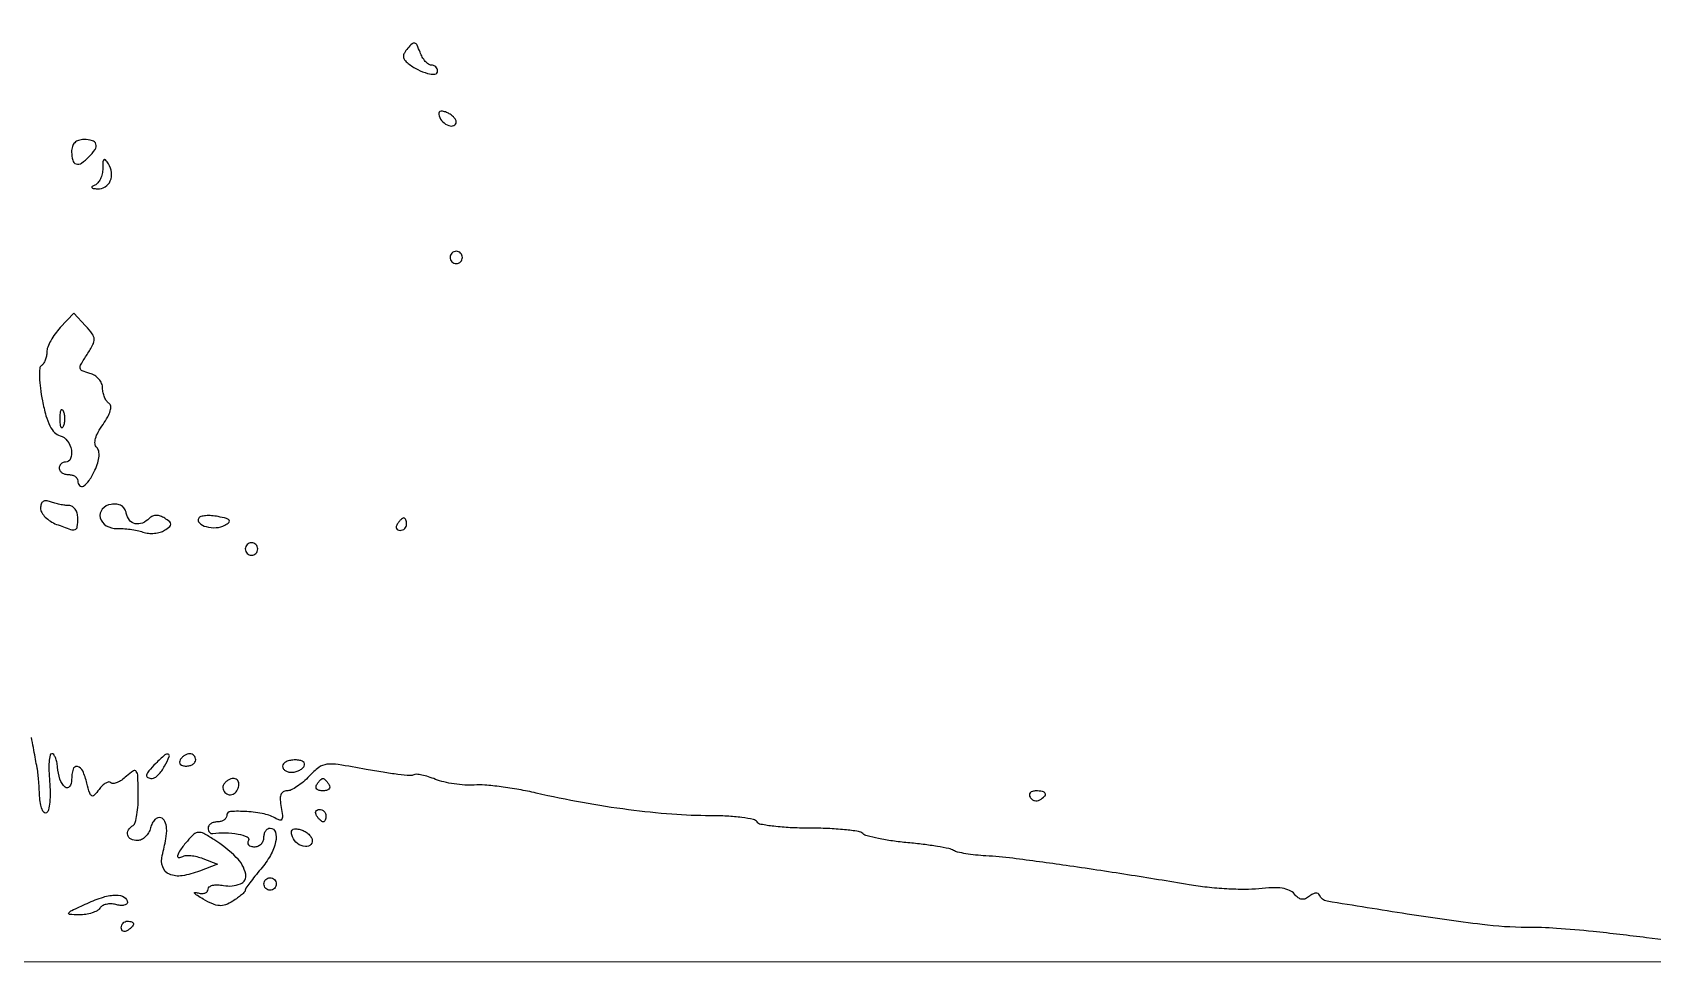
# Model space of a CAD drawing. Extents: x 0 to 4160, y 0 to 3120.
# Drawn here: x 3637.7 to 3898.8, y 0 to 150.3 of the extents above; entities that cross this region are included whole.
import ezdxf

# ---------------------------------------------------------------- set-up
doc = ezdxf.new("R2010")
doc.units = 0

msp = doc.modelspace()

# ---------------------------------------------------------------- linework, layer by layer
for points in [[(4159.499279, 606.274193, 0.000001), (4159.667734, 974.478125, 0.000057)], [(757.647081, 3119.740147, 0.000002), (520.492565, 3119.487217, 0.4139)], [(1964.75, 0.149832, 0.000016), (2717.930904, 0.232101, 0.000028), (3351.473438, 0.357111), (3926.491843, 0.502577, 0.944149)], [(3912.5, 2.438144, 0.001197), (3897.844682, 4.331228, 0.005376), (3889.255635, 5.326107, 0.009122), (3883.35469, 5.836759, 0.017021), (3878.560912, 6, -0.031333), (3871.352046, 6.452201, -0.007253), (3859.308774, 8.146885, -0.002046), (3846.367125, 10.214102, -0.264744), (3845.152754, 11.196318, 0.191408), (3844.917919, 11.447728, 0.136863), (3844.534427, 11.51324, 0.093668), (3844.047168, 11.368033, 0.054129), (3843.535433, 11.029407, -0.068452), (3842.883753, 10.624428, -0.139936), (3842.292818, 10.540381, -0.130357), (3841.718222, 10.780638, -0.055753), (3841.113933, 11.362719, 0.117328), (3840.319166, 11.960017, 0.065128), (3839.14772, 12.297918, 0.046237), (3837.539426, 12.391858, 0.019546), (3835.380558, 12.233647, -0.029264), (3833.157558, 12.11409, -0.012628), (3830.191322, 12.203209, -0.012445), (3827.03057, 12.457181, -0.016112), (3824.149303, 12.855258, 0.003453), (3814.218875, 14.484386, 0.003494), (3804.305053, 15.969651, 0.003045), (3795.697442, 17.144357, 0.020065), (3791.367734, 17.532562, -0.01347), (3789.706752, 17.659434, -0.015546), (3788.133077, 17.872, -0.01471), (3786.819418, 18.131149, -0.082533), (3786.158893, 18.401799, 0.088144), (3785.428668, 18.691549, 0.008554), (3783.550534, 19.042633, 0.010643), (3781.279111, 19.377582, 0.008224), (3778.791159, 19.649028, -0.01161), (3776.312409, 19.936469, -0.015287), (3774.068966, 20.319811, -0.012721), (3772.238144, 20.739323, -0.125413), (3771.55, 21.115449, 0.152068), (3770.824367, 21.464104, 0.011166), (3768.605149, 21.740163, 0.014745), (3765.893458, 21.935581, 0.010613), (3762.859017, 22, -0.012055), (3759.848191, 22.072603, -0.017713), (3757.2104, 22.29375, -0.013191), (3755.083841, 22.605249, -0.214553), (3754.5, 23, 0.208727), (3753.931746, 23.393518, 0.015572), (3752.030052, 23.70625, 0.019492), (3749.656552, 23.927311, 0.013473), (3746.959542, 24, -0.019231), (3740.773993, 24.237995, -0.013099), (3733.77036, 24.962712, -0.01242), (3726.346849, 26.116165, -0.011906), (3718.883661, 27.650762, 0.012725), (3716.102356, 28.21791, 0.0117), (3713.216921, 28.660817, 0.011788), (3710.626002, 28.934747, 0.037367), (3708.883661, 28.94705, -0.032339), (3707.381488, 28.942569, -0.021272), (3705.661488, 29.122461, -0.02142), (3703.995527, 29.442136, -0.038155), (3702.666084, 29.866071, 0.019889), (3701.5303, 30.274481, 0.025949), (3700.46143, 30.551429, 0.025259), (3699.573705, 30.686625, 0.165024), (3699.140422, 30.586785, -0.16221), (3698.617111, 30.463175, -0.006231), (3696.606407, 30.669233, -0.010586), (3694.20367, 30.997441, -0.007207), (3691.485375, 31.467809, 0.006499), (3686.994245, 32.251495, 0.069329), (3685.145829, 32.290916, 0.132435), (3683.84052, 31.768879, 0.04493), (3682.308787, 30.388178, -0.028886), (3681.357916, 29.474174, -0.03126), (3680.331735, 28.701527, -0.032921), (3679.376712, 28.158442, -0.113291), (3678.686421, 28, 0.142798), (3678.091883, 27.826668, 0.170357), (3677.733003, 27.369909, 0.099131), (3677.627378, 26.567459, 0.030545), (3677.78366, 25.351375, -0.017344), (3677.984821, 24.057171, -0.132228), (3677.897529, 23.452696, -0.350417), (3677.574704, 23.280358, -0.092724), (3676.989743, 23.506339, 0.087029), (3675.050523, 24.280785, 0.035437), (3672.225724, 24.665874, 0.030896), (3669.612638, 24.673381, 0.397066), (3669, 24.023553, -0.144972), (3668.884397, 23.633226, -0.099356), (3668.559375, 23.300669, -0.083535), (3668.073401, 23.076548, -0.066454), (3667.5, 23, 0.064853), (3666.926543, 22.925306, 0.082425), (3666.440625, 22.70625, 0.098894), (3666.115568, 22.381354, 0.148195), (3666, 22, 0.075146), (3666.056406, 21.626809, 0.101574), (3666.220313, 21.328536, 0.119953), (3666.464378, 21.151665, 0.137085), (3666.75, 21.118421, -0.044715), (3668.774112, 21.254712, -0.042519), (3670.825544, 21.034112, -0.052351), (3672.316027, 20.578409, -0.459543), (3672.5, 20, 0.139169), (3672.392057, 19.620352, 0.191142), (3672.521475, 19.29375, 0.138808), (3672.889346, 19.073267, 0.066118), (3673.440983, 19, 0.095165), (3674.036055, 19.114295, 0.09695), (3674.542039, 19.440625, 0.098802), (3674.880765, 19.927627, 0.103052), (3675, 20.5, -0.064853), (3675.074694, 21.073457, -0.082425), (3675.29375, 21.559375, -0.098894), (3675.618646, 21.884432, -0.148195), (3676, 22, -0.333986), (3676.84418, 21.365314, -0.126906), (3676.889537, 19.800707, -0.072452), (3676.041564, 17.602271, -0.049413), (3674.501221, 15.405539, 0.008044), (3673.543796, 14.25534, 0.011545), (3672.7361, 13.20385, 0.007511), (3672.099728, 12.306596, 0.151003), (3672.001221, 11.990547, -0.1934), (3671.893519, 11.724364, -0.021194), (3671.406857, 11.260098, -0.023446), (3670.753547, 10.739752, -0.016866), (3669.97957, 10.219314, -0.050262), (3668.814142, 9.645084, -0.106724), (3667.823818, 9.500751, -0.088022), (3666.740951, 9.769778, -0.026746), (3665.22957, 10.54242, -0.010665), (3664.267496, 11.128822, -0.063236), (3663.815874, 11.505392, -0.628115), (3663.867249, 11.63699, -0.093315), (3664.25, 11.595038, 0.056165), (3664.919893, 11.471025, 0.094497), (3665.485938, 11.537899, 0.134434), (3665.858828, 11.778648, 0.184614), (3666, 12.147962, -0.233099), (3666.190409, 12.5342, -0.104229), (3666.714655, 12.785534, -0.069019), (3667.515223, 12.867091, -0.038165), (3668.49365, 12.756463, 0.1404), (3671.201198, 13.001059, 0.36865), (3672.060043, 14.590723, 0.149987), (3670.553013, 17.292543, 0.048068), (3666.905014, 20.171896, 0.017924), (3665.288521, 21.132703, 0.141423), (3664.446279, 21.320558, 0.172247), (3663.715757, 21.009389, 0.029727), (3662.655014, 19.910053, 0.019172), (3661.537336, 18.498597, 0.084519), (3661.065261, 17.552397, 0.500642), (3661.27574, 17.26624, 0.141398), (3661.907647, 17.442923, -0.12783), (3662.413955, 17.59915, -0.037177), (3663.236738, 17.57503, -0.034729), (3664.194319, 17.407638, -0.031), (3665.157647, 17.104922), (3667.5, 16.205966), (3664.617918, 15.077516, -0.054227), (3661.816897, 14.317839, -0.139464), (3659.753437, 14.568, -0.217837), (3658.678987, 15.735217, -0.141169), (3658.614473, 17.600075, 0.015567), (3659.195306, 20.262763, 0.055709), (3659.321019, 21.997575, 0.10464), (3659.045585, 23.087693, 0.195872), (3658.377325, 23.683263, 0.179486), (3657.90802, 23.676649, 0.103333), (3657.42766, 23.365206, 0.078971), (3657.008154, 22.792291, 0.054714), (3656.720944, 22.040892, -0.068647), (3656.397664, 21.260774, -0.069159), (3655.875889, 20.599512, -0.075457), (3655.242694, 20.153144, -0.116373), (3654.59362, 20, -0.116375), (3653.582671, 20.238529, -0.211705), (3653.052307, 20.880959, -0.210615), (3653.170807, 21.708191, -0.115454), (3653.909597, 22.444128, 0.190763), (3654.260459, 22.915151, 0.024699), (3654.531979, 24.165482, 0.025947), (3654.710755, 25.746932, 0.018953), (3654.751038, 27.514639, 0.005517), (3654.675313, 30.409825, 0.140121), (3654.432516, 31.153397, 0.417881), (3653.957899, 31.242266, 0.032265), (3652.835311, 30.350958, -0.034698), (3652.080629, 29.757717, -0.051542), (3651.340996, 29.359554, -0.065669), (3650.721326, 29.194912, -0.232546), (3650.342746, 29.323921, 0.237297), (3649.999657, 29.437397, 0.092968), (3649.514927, 29.270305, 0.065272), (3648.962831, 28.852585, 0.040359), (3648.430372, 28.235665, -0.024923), (3647.662744, 27.288747, -0.34207), (3647.254705, 27.214256, -0.20338), (3646.921279, 27.61751, -0.010926), (3646.473087, 29.251208, 0.044515), (3645.787073, 31.222615, 0.236408), (3644.927237, 31.92172, 0.399779), (3644.229246, 31.501173, 0.067076), (3644, 29.8, -0.152966), (3643.652006, 28.689126, -0.45251), (3642.954551, 28.609438, -0.13046), (3642.12467, 29.889399, -0.060219), (3641.736277, 31.850919, 0.033882), (3641.617837, 32.673959, 0.049932), (3641.39495, 33.368707, 0.062725), (3641.109842, 33.849218, 0.231507), (3640.801642, 34, 0.36189), (3640.521076, 33.766329, 0.025845), (3640.379289, 32.683576, 0.026919), (3640.343537, 31.236761, 0.016088), (3640.448983, 29.518558, -0.020399), (3640.541698, 27.759999, -0.028313), (3640.471151, 26.183877, -0.027823), (3640.274397, 24.940756, -0.203912), (3639.934536, 24.459541, -0.351129), (3639.567067, 24.504517, -0.09906), (3639.229778, 25.023652, -0.055617), (3638.972516, 25.962041, -0.027622), (3638.847686, 27.190983, 0.004348), (3638.774311, 28.531176, 0.004852), (3638.679809, 29.821726, 0.004489), (3638.578771, 30.919519, 0.025436), (3638.490079, 31.5, -0.004027), (3638.370182, 32.108885, -0.000515), (3638.124573, 33.418867, -0.000603), (3637.836559, 34.974211, -0.000502), (3637.534085, 36.628057, 0.01669)]]:
    msp.add_lwpolyline(points, format="xyb")
for points in [[(3698.183075, 147.720592, 0.039419), (3697.63682, 146.945519, 0.140301), (3697.484349, 146.363817, 0.164218), (3697.672626, 145.844757, 0.059674), (3698.237669, 145.287913, 0.044396), (3699.792866, 144.290756, 0.055919), (3701.386671, 143.673144, 0.084935), (3702.572605, 143.567908, 0.390695), (3703, 144.031385, 0.105729), (3702.920967, 144.400958, 0.099281), (3702.696784, 144.715469, 0.096236), (3702.361814, 144.92629, 0.092728), (3701.967776, 145, -0.159364), (3701.516907, 145.14745, -0.056539), (3701.011884, 145.613325, -0.049056), (3700.534928, 146.28895, -0.040612), (3700.163182, 147.087913, 0.021641), (3699.692809, 148.207974, 0.208095), (3699.312807, 148.540992, 0.268504), (3698.874023, 148.445003, 0.034531)], [(3703.22894, 136.81318, 0.120025), (3703.819479, 135.872631, 0.106345), (3704.801325, 135.257968, 0.180578), (3705.626672, 135.266106, 0.310331), (3706, 135.809678, 0.13514), (3705.884859, 136.227906, 0.062067), (3705.534829, 136.677724, 0.054888), (3705.022161, 137.088813, 0.049992), (3704.41644, 137.393691, 0.045328), (3703.780247, 137.573751, 0.161356), (3703.366128, 137.517614, 0.257062), (3703.181849, 137.25556, 0.108271)], [(3644, 131, 0.065975), (3644.177813, 129.658282, 0.263074), (3644.738877, 129.088861, 0.219918), (3645.609718, 129.224616, 0.049493), (3646.8, 130.2, 0.049493), (3647.775384, 131.390282, 0.219918), (3647.911139, 132.261123, 0.263074), (3647.341718, 132.822187, 0.065975), (3646, 133, 0.072254), (3645.126841, 132.873159, 0.124864), (3644.5, 132.5, 0.124864), (3644.126841, 131.873159, 0.072254)], [(3649.015313, 128.333333, -0.053268), (3648.916578, 127.467187, -0.055672), (3648.637311, 126.654962, -0.061944), (3648.229818, 126.013767, -0.124997), (3647.75, 125.662281, 0.036995), (3647.300245, 125.440858, 0.432325), (3647.261427, 125.269868, 0.216883), (3647.47933, 125.136041, 0.018903), (3648.143011, 125.078947, 0.146058), (3649.400538, 125.38942, 0.156542), (3650.241232, 126.332394, 0.138846), (3650.434302, 127.686492, 0.107933), (3649.922793, 129.090684, 0.030936), (3649.471429, 129.714683, 0.416381), (3649.21734, 129.738543, 0.206352), (3649.052232, 129.412166, 0.013571)], [(3705, 114, 0.099038), (3705.076342, 113.618362, 0.097945), (3705.29375, 113.29375, 0.097945), (3705.618362, 113.076342, 0.099038), (3706, 113, 0.099038), (3706.381638, 113.076342, 0.097945), (3706.70625, 113.29375, 0.097945), (3706.923658, 113.618362, 0.099038), (3707, 114, 0.099038), (3706.923658, 114.381638, 0.097945), (3706.70625, 114.70625, 0.097945), (3706.381638, 114.923658, 0.099038), (3706, 115, 0.099038), (3705.618362, 114.923658, 0.097945), (3705.29375, 114.70625, 0.097945), (3705.076342, 114.381638, 0.099038)], [(3642.174996, 102.686274, 0.031473), (3641.342632, 101.68035, 0.03104), (3640.638905, 100.573387, 0.032613), (3640.148251, 99.528497, 0.093725), (3640, 98.744566, -0.04812), (3639.936173, 98.082896, -0.04686), (3639.746969, 97.439446, -0.050705), (3639.468929, 96.906632, -0.109165), (3639.138617, 96.58567, 0.243351), (3638.853531, 96.109858, 0.022588), (3638.829192, 94.695556, 0.025016), (3638.968651, 92.910823, 0.016802), (3639.297873, 90.891387, 0.019101), (3639.868608, 88.490683, 0.049457), (3640.512029, 86.833921, 0.073791), (3641.262407, 85.775198, 0.13866), (3642.159256, 85.248103, -0.175252), (3643.303089, 84.460923, -0.106821), (3643.961537, 82.938563, -0.143908), (3643.837337, 81.569463, -0.307823), (3643, 81, 0.099038), (3642.618362, 80.923658, 0.097945), (3642.29375, 80.70625, 0.097945), (3642.076342, 80.381638, 0.099038), (3642, 80, 0.148195), (3642.115568, 79.618646, 0.098894), (3642.440625, 79.29375, 0.082425), (3642.926543, 79.074694, 0.064853), (3643.5, 79, -0.064853), (3644.073457, 78.925306, -0.082425), (3644.559375, 78.70625, -0.098894), (3644.884432, 78.381354, -0.148195), (3645, 78, 0.184472), (3645.297086, 77.222169, 0.36411), (3645.908554, 77.134295, 0.110351), (3646.822748, 78.030492, 0.035202), (3647.750204, 79.707598, 0.031457), (3648.219819, 80.91164, 0.05725), (3648.423743, 81.946204, 0.07575), (3648.364932, 82.773479, 0.141742), (3648.043612, 83.356388, -0.179173), (3647.772518, 83.946226, -0.08587), (3647.852783, 84.78779, -0.059427), (3648.282022, 85.846683, -0.028742), (3649.061512, 87.086386, 0.027078), (3649.819654, 88.28328, 0.059173), (3650.234074, 89.284957, 0.09308), (3650.300622, 90.03537, 0.234156), (3650.018103, 90.488811, -0.104941), (3649.627854, 90.861728, -0.051461), (3649.299068, 91.469103, -0.047853), (3649.075476, 92.197868, -0.050558), (3649, 92.942386, 0.104357), (3648.84421, 93.680686, 0.07597), (3648.391804, 94.390293, 0.07215), (3647.720372, 94.964529, 0.077077), (3646.92795, 95.30859, -0.030814), (3645.718932, 95.705743, -0.27056), (3645.385481, 96.132444, -0.16865), (3645.51574, 96.777383, -0.011649), (3646.511557, 98.377294, 0.021416), (3647.444909, 99.944243, 0.138276), (3647.643456, 100.833875, 0.148751), (3647.34009, 101.66349, 0.026036), (3646.258602, 102.952798), (3644.349991, 105.001451)], [(3642.662281, 86.75, -0.174857), (3642.474999, 86.540618, -0.447206), (3642.306058, 86.601562, -0.078554), (3642.189089, 87.10856, -0.017491), (3642.157895, 88, -0.017491), (3642.189089, 88.89144, -0.078554), (3642.306058, 89.398438, -0.447206), (3642.474999, 89.459382, -0.174857), (3642.662281, 89.25, -0.057986), (3642.818615, 88.679992, -0.037979), (3642.87034, 88, -0.037979), (3642.818615, 87.320008, -0.057986)], [(3639, 73.582238, 0.132127), (3639.187223, 72.886109, 0.063042), (3639.753498, 72.143342, 0.055962), (3640.583995, 71.469429, 0.051686), (3641.5651, 70.975249, 0.007726), (3643.835967, 70.151798, 0.156854), (3644.558777, 70.13644, 0.300263), (3644.918075, 70.56521, 0.028526), (3645, 72, 0.069187), (3644.893717, 72.764409, 0.085333), (3644.5834, 73.4125, 0.099977), (3644.122606, 73.845831, 0.139749), (3643.581787, 74, -0.032815), (3642.925091, 74.043146, -0.017107), (3642.115525, 74.178303, -0.016939), (3641.290883, 74.374442, -0.024761), (3640.581787, 74.606989, 0.067541), (3639.893564, 74.769244, 0.169473), (3639.39935, 74.648772, 0.176572), (3639.100192, 74.252293, 0.074351)], [(3650.358103, 74.194615, 0.180307), (3648.952587, 73.42969, 0.245402), (3648.623283, 72.050138, 0.198733), (3649.585453, 70.756029, 0.145893), (3651.337542, 70.309819, -0.028034), (3652.310769, 70.294554, -0.017175), (3653.452278, 70.173003, -0.0172), (3654.577631, 69.974231, -0.029161), (3655.5, 69.72141, 0.058127), (3656.376041, 69.534954, 0.044903), (3657.353125, 69.531203, 0.046076), (3658.279571, 69.69787, 0.076979), (3659, 70.022828, 0.025016), (3659.812483, 70.61201, 0.225994), (3659.997827, 70.996842, 0.229197), (3659.814617, 71.379735, 0.02571), (3659.008359, 71.958359, 0.056176), (3658.313611, 72.301568, 0.086869), (3657.655832, 72.416718, 0.099586), (3657.063693, 72.2976, 0.097397), (3656.558359, 71.958359, -0.095567), (3655.412844, 71.183313, -0.154446), (3654.251383, 71.069339, -0.173223), (3653.327261, 71.638081, -0.1245), (3652.819551, 72.75, 0.09179), (3652.540666, 73.482736, 0.12396), (3652.037287, 73.978116, 0.108869), (3651.305099, 74.215765, 0.059717)], [(3664.481876, 71.970675, 0.361811), (3664.591761, 71.195081, 0.120186), (3665.679326, 70.605855, 0.080058), (3667.311546, 70.446184, 0.112456), (3668.710705, 70.857979, 0.048862), (3669.371704, 71.317852, 0.407277), (3669.402026, 71.647328, 0.16317), (3668.959733, 71.928055, 0.013295), (3667.600896, 72.225464, 0.028978), (3666.552321, 72.363558, 0.038647), (3665.592124, 72.359476, 0.042986), (3664.835885, 72.231665, 0.193325)], [(3696.5, 71, 0.082592), (3696.343488, 70.6179, 0.161196), (3696.3746, 70.29375, 0.182303), (3696.586039, 70.078288, 0.108972), (3696.940983, 70, 0.093332), (3697.345238, 70.076123, 0.09642), (3697.688914, 70.29375, 0.099167), (3697.918938, 70.618444, 0.105053), (3698, 71, 0.042167), (3697.967655, 71.382849, 0.061769), (3697.870461, 71.70625, 0.081139), (3697.727648, 71.92554, 0.210953), (3697.559017, 72, 0.151918), (3697.34829, 71.934461, 0.038439), (3697.066025, 71.70625, 0.035638), (3696.768994, 71.382774, 0.029505)], [(3672, 67, 0.099038), (3672.076342, 66.618362, 0.097945), (3672.29375, 66.29375, 0.097945), (3672.618362, 66.076342, 0.099038), (3673, 66, 0.099038), (3673.381638, 66.076342, 0.097945), (3673.70625, 66.29375, 0.097945), (3673.923658, 66.618362, 0.099038), (3674, 67, 0.099038), (3673.923658, 67.381638, 0.097945), (3673.70625, 67.70625, 0.097945), (3673.381638, 67.923658, 0.099038), (3673, 68, 0.099038), (3672.618362, 67.923658, 0.097945), (3672.29375, 67.70625, 0.097945), (3672.076342, 67.381638, 0.099038)], [(3661.5, 33, 0.139169), (3661.392057, 32.620352, 0.191142), (3661.521475, 32.29375, 0.138808), (3661.889346, 32.073267, 0.066118), (3662.440983, 32, 0.062283), (3663.037096, 32.074545, 0.080552), (3663.542039, 32.29375, 0.097988), (3663.879982, 32.618621, 0.153634), (3664, 33, 0.092995), (3663.928382, 33.381732, 0.096318), (3663.723586, 33.70625, 0.099231), (3663.418051, 33.923444, 0.105429), (3663.059017, 34, 0.089642), (3662.653442, 33.926698, 0.053229), (3662.2129, 33.70625, 0.051032), (3661.806203, 33.382515, 0.06081)], [(3657.571429, 32.428571, 0.01593), (3656.440167, 31.222835, 0.119796), (3656.079254, 30.535017, 0.36351), (3656.266887, 30.149098, 0.105623), (3656.964816, 30, 0.149836), (3657.409137, 30.136208, 0.045472), (3657.960638, 30.5875, 0.040999), (3658.519262, 31.234579, 0.034718), (3659, 32, 0.018662), (3659.748749, 33.53403, 0.451408), (3659.571665, 33.918839, 0.262066), (3659.007049, 33.791899, 0.012912)], [(3678, 32, 0.142666), (3678.111069, 31.61866, 0.09965), (3678.423289, 31.29375, 0.08433), (3678.890182, 31.074854, 0.067639), (3679.440983, 31, 0.061875), (3680.038022, 31.074167, 0.051278), (3680.640225, 31.29375, 0.053305), (3681.157656, 31.617164, 0.08825), (3681.5, 32, 0.202618), (3681.558599, 32.378123, 0.181468), (3681.33165, 32.70625, 0.104212), (3680.804599, 32.928459, 0.047867), (3680.059017, 33, 0.0466), (3679.270941, 32.926392, 0.066561), (3678.604836, 32.70625, 0.086673), (3678.155423, 32.381985, 0.195654)], [(3668.542705, 29.069098, 0.195483), (3668.412739, 28.300347, 0.177971), (3668.849183, 27.620737, 0.173509), (3669.632003, 27.375083, 0.18866), (3670.36052, 27.693853, 0.094258), (3670.860497, 28.428701, 0.135693), (3670.969472, 29.203471, 0.182678), (3670.664889, 29.772622, 0.181466), (3670.059017, 30, 0.08447), (3669.65652, 29.931514, 0.05343), (3669.225445, 29.726548, 0.051896), (3668.832549, 29.425195, 0.064898)], [(3685.5, 29, -0.146489), (3685.602013, 28.620597, -0.191582), (3685.461189, 28.29375, -0.134005), (3685.074636, 28.072951, -0.063222), (3684.5, 28, -0.063222), (3683.925364, 28.072951, -0.134005), (3683.538811, 28.29375, -0.191582), (3683.397987, 28.620597, -0.146489), (3683.5, 29, -0.025622), (3683.764631, 29.382847, -0.032351), (3684.048689, 29.70625, -0.033983), (3684.313296, 29.937141, -0.163822), (3684.5, 30, -0.163822), (3684.686704, 29.937141, -0.033983), (3684.951311, 29.70625, -0.032351), (3685.235369, 29.382847, -0.025622)], [(3798.510081, 26.983688, 0.090427), (3798.820631, 26.639411, 0.095498), (3799.22714, 26.434921, 0.099685), (3799.665803, 26.401101, 0.108373), (3800.069098, 26.542705, 0.050477), (3800.838655, 27.13314, 0.315493), (3800.933879, 27.592818, 0.25701), (3800.519563, 27.914842, 0.039415), (3799.440983, 28, 0.067432), (3798.890269, 27.925389, 0.140899), (3798.524436, 27.701458, 0.190788), (3798.397824, 27.36964, 0.136093)], [(3685, 24, -0.042167), (3684.967655, 23.617151, -0.061769), (3684.870461, 23.29375, -0.081139), (3684.727648, 23.07446, -0.210953), (3684.559017, 23, -0.151918), (3684.34829, 23.065539, -0.038439), (3684.066025, 23.29375, -0.035638), (3683.768994, 23.617226, -0.029505), (3683.5, 24, -0.082592), (3683.343488, 24.3821, -0.161196), (3683.3746, 24.70625, -0.182303), (3683.586039, 24.921712, -0.108972), (3683.940983, 25, -0.093332), (3684.345238, 24.923877, -0.09642), (3684.688914, 24.70625, -0.099167), (3684.918938, 24.381556, -0.105053)], [(3682.750467, 20.25, -0.271076), (3682.564415, 19.368524, -0.2383), (3681.676078, 19.028585, -0.134359), (3680.41284, 19.517842, -0.1429), (3679.610496, 20.572649, -0.055332), (3679.42729, 21.273006, -0.215418), (3679.547707, 21.693279, -0.213542), (3679.943861, 21.883, -0.054411), (3680.670641, 21.822649, -0.061011), (3681.337846, 21.606394, -0.053079), (3681.967836, 21.227591, -0.055843), (3682.469005, 20.752215, -0.094989)], [(3677, 13, -0.099038), (3676.923658, 12.618362, -0.097945), (3676.70625, 12.29375, -0.097945), (3676.381638, 12.076342, -0.099038), (3676, 12, -0.099038), (3675.618362, 12.076342, -0.097945), (3675.29375, 12.29375, -0.097945), (3675.076342, 12.618362, -0.099038), (3675, 13, -0.099038), (3675.076342, 13.381638, -0.097945), (3675.29375, 13.70625, -0.097945), (3675.618362, 13.923658, -0.099038), (3676, 14, -0.099038), (3676.381638, 13.923658, -0.097945), (3676.70625, 13.70625, -0.097945), (3676.923658, 13.381638, -0.099038)], [(3653, 9.986631, -0.258102), (3652.852851, 9.72056, -0.10027), (3652.445652, 9.567026, -0.066078), (3651.836058, 9.549507, -0.038155), (3651.112859, 9.680738, 0.058608), (3650.341193, 9.788457, 0.06247), (3649.582702, 9.70993, 0.070103), (3648.950813, 9.466357, 0.128025), (3648.553842, 9.087118, -0.133074), (3648.109394, 8.670885, -0.045642), (3647.288853, 8.327044, -0.041499), (3646.270303, 8.09645, -0.037376), (3645.190983, 8.026224, -0.015243), (3643.672018, 8.087362, -0.584702), (3643.55464, 8.335468, -0.129163), (3644.017881, 8.723751, -0.003329), (3646.5, 9.874248, -0.030485), (3649.12759, 10.882602, -0.072171), (3651.191529, 11.218604, -0.136925), (3652.485385, 10.881509, -0.267031)], [(3654, 6.559017, -0.151918), (3653.934461, 6.34829, -0.038439), (3653.70625, 6.066025, -0.035638), (3653.382774, 5.768994, -0.029505), (3653, 5.5, -0.082592), (3652.6179, 5.343488, -0.161196), (3652.29375, 5.3746, -0.182303), (3652.078288, 5.586039, -0.108972), (3652, 5.940983, -0.093332), (3652.076123, 6.345238, -0.09642), (3652.29375, 6.688914, -0.099167), (3652.618444, 6.918938, -0.105053), (3653, 7, -0.042167), (3653.382849, 6.967655, -0.061769), (3653.70625, 6.870461, -0.081139), (3653.92554, 6.727648, -0.210953)]]:
    msp.add_lwpolyline(points, format="xyb", close=True)

doc.saveas('drawing.dxf')
